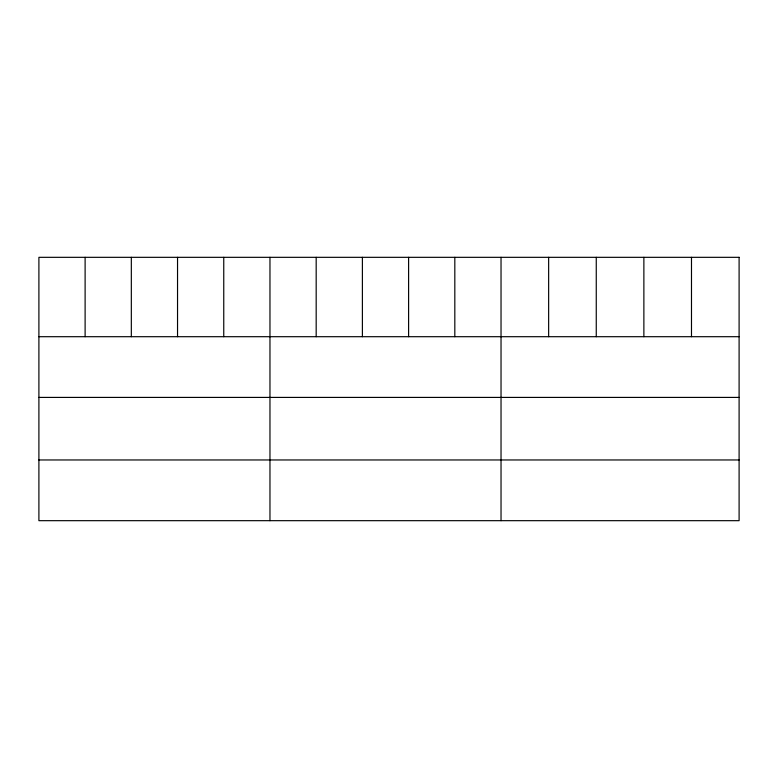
<?xml version="1.0" encoding="UTF-8"?>
<svg xmlns="http://www.w3.org/2000/svg" width="778" height="778" viewBox="0 0 778 778"><rect width="100%" height="100%" fill="white"/><g stroke="black" fill="none" stroke-linecap="round" stroke-linejoin="round"><path stroke-width="1.17" d="M38.9 336.699L739.1 336.699M38.9 397.412L739.1 397.412M38.9 459.963L739.1 459.963M691.486 257.324L691.486 336.699M643.873 257.324L643.873 336.699M596.259 257.324L596.259 336.699M548.646 257.324L548.646 336.699M501.032 257.324L501.032 520.677M454.819 257.324L454.819 336.699M408.606 257.324L408.606 336.699M362.392 257.324L362.392 336.699M316.179 257.324L316.179 336.699M269.966 257.324L269.966 520.677M223.753 257.324L223.753 336.699M177.54 257.324L177.54 336.699M131.326 257.324L131.326 336.699M85.113 257.324L85.113 336.699M739.1 257.324L38.9 257.324L38.9 520.677L739.1 520.677L739.1 257.324"/></g></svg>
